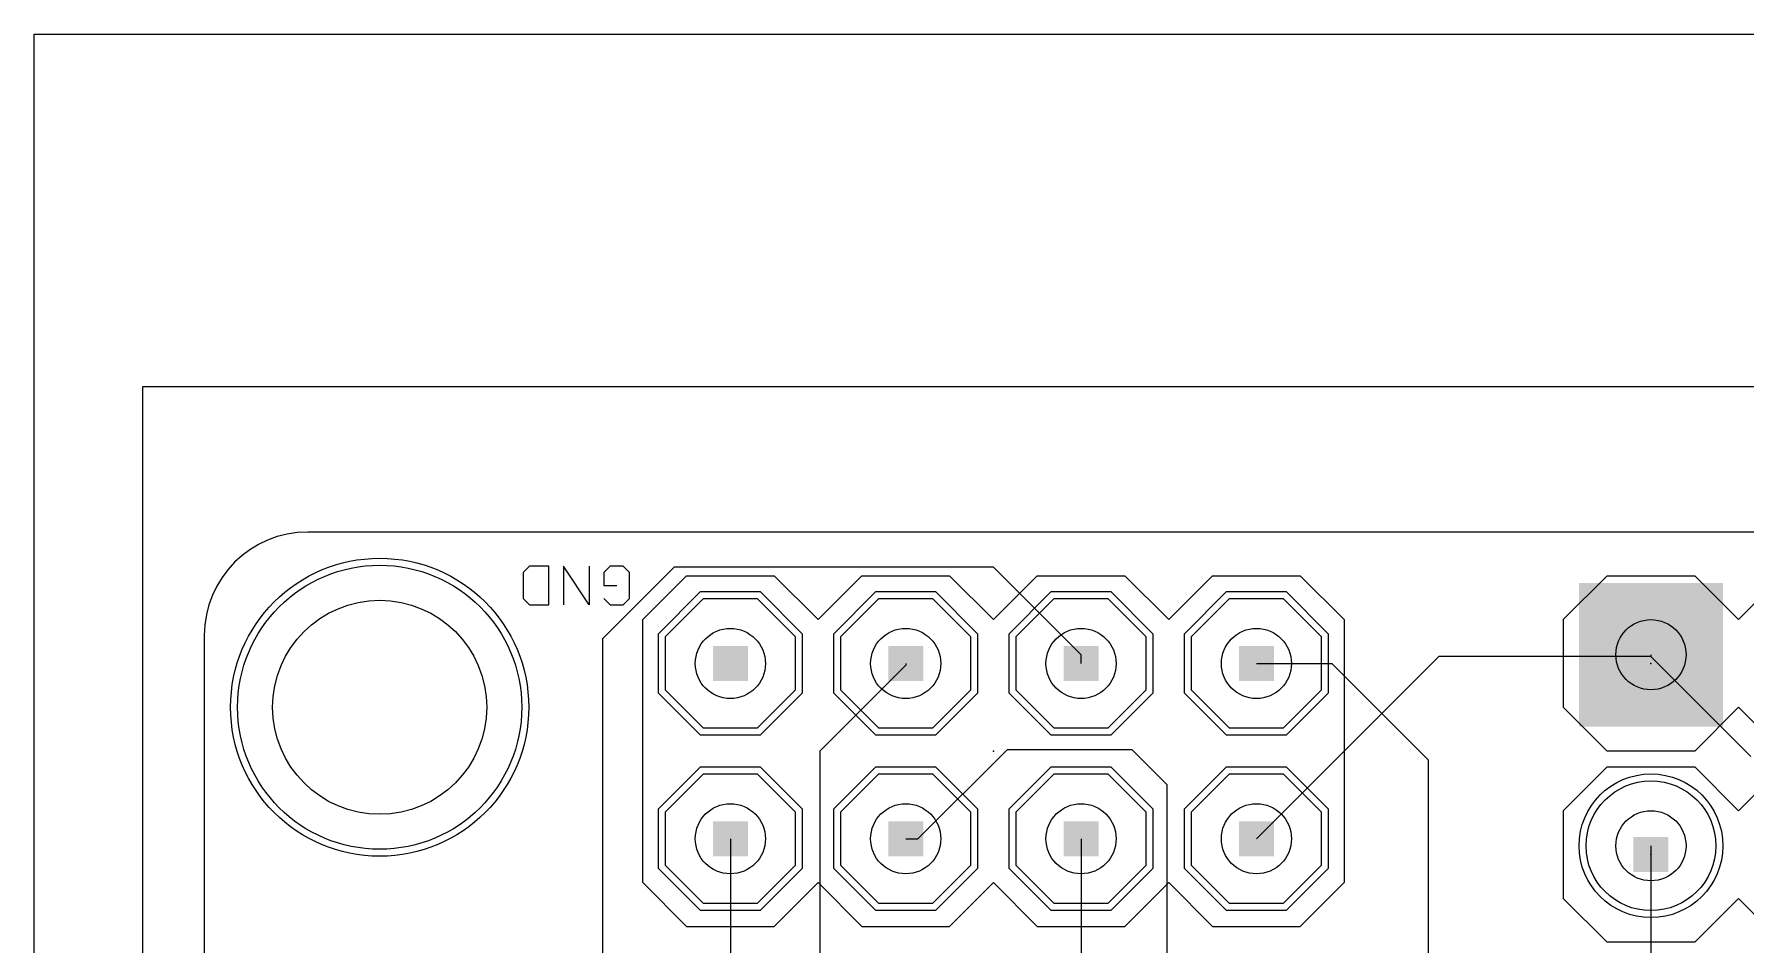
# Model space of a CAD drawing. Extents: x -2.5 to 58.7, y -2.3 to 56.7.
# Drawn here: x -2.46 to 22.33, y 43.55 to 56.74 of the extents above; entities that cross this region are included whole.
import ezdxf

# ---------------------------------------------------------------- set-up
doc = ezdxf.new("R2010")
doc.units = 0
for name, color, linetype in [('1', 22, 'CONTINUOUS'), ('16', 175, 'CONTINUOUS'), ('17', 82, 'CONTINUOUS'), ('18', 82, 'CONTINUOUS'), ('20', 7, 'CONTINUOUS'), ('21', 253, 'CONTINUOUS'), ('23', 7, 'CONTINUOUS'), ('25', 253, 'CONTINUOUS'), ('29', 253, 'CONTINUOUS'), ('30', 253, 'CONTINUOUS'), ('44', 253, 'CONTINUOUS'), ('51', 253, 'CONTINUOUS')]:
    doc.layers.add(name, color=color, linetype=linetype)

# ---------------------------------------------------------------- blocks, each defined once
blk = doc.blocks.new('RECT')
blk.add_solid([(-0.5, -0.5), (0.5, -0.5), (-0.5, 0.5), (0.5, 0.5)])
blk = doc.blocks.new('OCTAGONP')
blk.add_lwpolyline([(-0.5, -0.2071), (-0.5, 0.2071), (-0.2071, 0.5), (0.2071, 0.5), (0.5, 0.2071), (0.5, -0.2071), (0.2071, -0.5), (-0.2071, -0.5)], close=True)
blk = doc.blocks.new('SQUAREP')
blk.add_solid([(-0.5, -0.5), (0.5, -0.5), (-0.5, 0.5), (0.5, 0.5)])
blk = doc.blocks.new('ROUNDP')
blk.add_circle((0, 0), 0.5)
blk = doc.blocks.new('ROUNDV')
blk.add_circle((0, 0), 0.5)

msp = doc.modelspace()

# ---------------------------------------------------------------- linework, layer by layer
at = {"layer": '1'}
for p, q in [((-0.889, 51.6382), (58.7248, 51.6382)), ((-0.889, -1.0922), (-0.889, 51.6382)), ((6.8072, 49.022), (5.7658, 47.9806)), ((11.43, 49.022), (6.8072, 49.022)), ((12.7, 47.752), (11.43, 49.022)), ((5.7658, 47.9806), (5.7658, 43.434)), ((10.16, 47.625), (10.16, 47.5996)), ((12.7, 47.625), (12.7, 47.752)), ((15.24, 47.625), (16.3322, 47.625)), ((16.3322, 47.625), (17.7292, 46.228)), ((10.16, 47.5996), (8.9154, 46.355)), ((10.3378, 45.085), (11.6332, 46.3804)), ((11.6332, 46.3804), (13.4366, 46.3804)), ((13.4366, 46.3804), (13.9446, 45.8724)), ((8.9154, 46.355), (8.9154, 43.3324)), ((17.7292, 46.228), (17.7292, 42.672)), ((13.9446, 45.8724), (13.9446, 41.7068)), ((7.62, 45.085), (7.62, 43.0276)), ((10.16, 45.085), (10.3378, 45.085)), ((12.7, 45.085), (12.7, 42.1894))]:
    msp.add_line(p, q, dxfattribs=at)
at = {"layer": '16'}
for p, q in [((-2.4638, 56.7436), (51.3588, 56.7436)), ((-2.4638, -2.2606), (-2.4638, 56.7436)), ((17.8816, 47.7266), (15.24, 45.085)), ((20.955, 47.7266), (17.8816, 47.7266)), ((20.955, 47.752), (20.955, 47.7266)), ((20.955, 47.7266), (22.4028, 46.2788)), ((20.955, 44.9834), (20.955, 30.988))]:
    msp.add_line(p, q, dxfattribs=at)
at = {"layer": '20'}
for p, q in [((48.03, 49.53), (1.5, 49.53)), ((0, 48.03), (0, 1.5))]:
    msp.add_line(p, q, dxfattribs=at)
msp.add_arc((1.5, 48.03), 1.5, 90, 180, dxfattribs=at)
at = {"layer": '21'}
for p, q in [((6.35, 48.26), (6.985, 48.895)), ((6.985, 48.895), (8.255, 48.895)), ((8.255, 48.895), (8.89, 48.26)), ((8.89, 48.26), (9.525, 48.895)), ((9.525, 48.895), (10.795, 48.895)), ((10.795, 48.895), (11.43, 48.26)), ((11.43, 48.26), (12.065, 48.895)), ((12.065, 48.895), (13.335, 48.895)), ((13.335, 48.895), (13.97, 48.26)), ((13.97, 48.26), (14.605, 48.895)), ((14.605, 48.895), (15.875, 48.895)), ((15.875, 48.895), (16.51, 48.26)), ((20.32, 48.895), (19.685, 48.26)), ((20.32, 48.895), (21.59, 48.895)), ((21.59, 48.895), (22.225, 48.26)), ((22.225, 48.26), (22.86, 48.895)), ((6.35, 44.45), (6.35, 48.26)), ((16.51, 48.26), (16.51, 44.45)), ((19.685, 48.26), (19.685, 46.99)), ((19.685, 46.99), (20.32, 46.355)), ((22.225, 46.99), (21.59, 46.355)), ((22.86, 46.355), (22.225, 46.99)), ((20.32, 46.1264), (19.685, 45.4914)), ((21.59, 46.355), (20.32, 46.355)), ((20.32, 46.1264), (21.59, 46.1264)), ((21.59, 46.1264), (22.225, 45.4914)), ((22.225, 45.4914), (22.86, 46.1264)), ((19.685, 45.4914), (19.685, 44.2214)), ((6.35, 44.45), (6.985, 43.815)), ((8.255, 43.815), (8.89, 44.45)), ((8.89, 44.45), (9.525, 43.815)), ((10.795, 43.815), (11.43, 44.45)), ((11.43, 44.45), (12.065, 43.815)), ((13.335, 43.815), (13.97, 44.45)), ((13.97, 44.45), (14.605, 43.815)), ((15.875, 43.815), (16.51, 44.45)), ((19.685, 44.2214), (20.32, 43.5864)), ((22.225, 44.2214), (21.59, 43.5864)), ((22.86, 43.5864), (22.225, 44.2214)), ((6.985, 43.815), (8.255, 43.815)), ((9.525, 43.815), (10.795, 43.815)), ((12.065, 43.815), (13.335, 43.815)), ((14.605, 43.815), (15.875, 43.815)), ((21.59, 43.5864), (20.32, 43.5864))]:
    msp.add_line(p, q, dxfattribs=at)
at = {"layer": '23'}
for p in [(20.955, 47.625), (11.43, 46.355), (20.955, 44.8564)]:
    msp.add_point(p, dxfattribs=at)
at = {"layer": '25'}
for p, q in [((4.7105, 49.0347), (4.6173, 48.9415)), ((4.6173, 48.9415), (4.6173, 48.5686)), ((4.9901, 49.0347), (4.7105, 49.0347)), ((4.9901, 48.4754), (4.9901, 49.0347)), ((5.5748, 48.4754), (5.202, 49.0347)), ((5.202, 49.0347), (5.202, 48.4754)), ((5.5748, 49.0347), (5.5748, 48.4754)), ((5.8799, 49.0347), (5.7866, 48.9415)), ((5.7866, 48.9415), (5.7866, 48.7551)), ((6.0663, 49.0347), (5.8799, 49.0347)), ((6.1595, 48.9415), (6.0663, 49.0347)), ((6.1595, 48.5686), (6.1595, 48.9415)), ((5.7866, 48.7551), (5.9731, 48.7551)), ((4.6173, 48.5686), (4.7105, 48.4754)), ((4.7105, 48.4754), (4.9901, 48.4754)), ((5.7866, 48.5686), (5.8799, 48.4754)), ((5.8799, 48.4754), (6.0663, 48.4754)), ((6.0663, 48.4754), (6.1595, 48.5686))]:
    msp.add_line(p, q, dxfattribs=at)
at = {"layer": '44'}
for centre, radius in [((2.54, 46.99), 1.55), ((7.62, 47.625), 0.508), ((10.16, 47.625), 0.508), ((12.7, 47.625), 0.508), ((15.24, 47.625), 0.508), ((20.955, 47.752), 0.508), ((7.62, 45.085), 0.508), ((10.16, 45.085), 0.508), ((12.7, 45.085), 0.508), ((15.24, 45.085), 0.508), ((20.955, 44.9834), 0.508)]:
    msp.add_circle(centre, radius, dxfattribs=at)

# ---------------------------------------------------------------- block references
at = {"layer": '17', "xscale": 1.8796, "yscale": 1.8796, "rotation": 90}
for name, p in [('SQUAREP', (20.955, 47.752)), ('SQUAREP', (20.955, 47.752)), ('ROUNDP', (20.955, 44.9834)), ('ROUNDP', (20.955, 44.9834))]:
    msp.add_blockref(name, p, dxfattribs=at)
at = {"layer": '17', "xscale": 1.8796, "yscale": 1.8796}
for p in [(7.62, 47.625), (7.62, 47.625), (10.16, 47.625), (10.16, 47.625), (12.7, 47.625), (12.7, 47.625), (15.24, 47.625), (15.24, 47.625), (7.62, 45.085), (7.62, 45.085), (10.16, 45.085), (10.16, 45.085), (12.7, 45.085), (12.7, 45.085), (15.24, 45.085), (15.24, 45.085)]:
    msp.add_blockref('OCTAGONP', p, dxfattribs=at)
at = {"layer": '18', "xscale": 4.116, "yscale": 4.116}
msp.add_blockref('ROUNDV', (2.54, 46.99), dxfattribs=at)
msp.add_blockref('ROUNDV', (2.54, 46.99), dxfattribs=at)
at = {"layer": '29'}
for name, p, xscale, yscale in [('ROUNDV', (2.54, 46.99), 4.3192, 4.3192), ('OCTAGONP', (7.62, 47.625), 2.0828, 2.0828), ('OCTAGONP', (10.16, 47.625), 2.0828, 2.0828), ('OCTAGONP', (12.7, 47.625), 2.0828, 2.0828), ('OCTAGONP', (15.24, 47.625), 2.0828, 2.0828), ('OCTAGONP', (7.62, 45.085), 2.0828, 2.0828), ('OCTAGONP', (10.16, 45.085), 2.0828, 2.0828), ('OCTAGONP', (12.7, 45.085), 2.0828, 2.0828), ('OCTAGONP', (15.24, 45.085), 2.0828, 2.0828)]:
    msp.add_blockref(name, p, dxfattribs=dict(at, xscale=xscale, yscale=yscale))
at = {"layer": '29', "xscale": 2.0828, "yscale": 2.0828, "rotation": 90}
for name, p in [('SQUAREP', (20.955, 47.752)), ('ROUNDP', (20.955, 44.9834))]:
    msp.add_blockref(name, p, dxfattribs=at)
at = {"layer": '30'}
for name, p, xscale, yscale in [('ROUNDV', (2.54, 46.99), 4.3192, 4.3192), ('OCTAGONP', (7.62, 47.625), 2.0828, 2.0828), ('OCTAGONP', (10.16, 47.625), 2.0828, 2.0828), ('OCTAGONP', (12.7, 47.625), 2.0828, 2.0828), ('OCTAGONP', (15.24, 47.625), 2.0828, 2.0828), ('OCTAGONP', (7.62, 45.085), 2.0828, 2.0828), ('OCTAGONP', (10.16, 45.085), 2.0828, 2.0828), ('OCTAGONP', (12.7, 45.085), 2.0828, 2.0828), ('OCTAGONP', (15.24, 45.085), 2.0828, 2.0828)]:
    msp.add_blockref(name, p, dxfattribs=dict(at, xscale=xscale, yscale=yscale))
at = {"layer": '30', "xscale": 2.0828, "yscale": 2.0828, "rotation": 90}
for name, p in [('SQUAREP', (20.955, 47.752)), ('ROUNDP', (20.955, 44.9834))]:
    msp.add_blockref(name, p, dxfattribs=at)
at = {"layer": '51', "xscale": 0.508, "yscale": 0.508}
for p in [(7.62, 47.625), (10.16, 47.625), (12.7, 47.625), (15.24, 47.625), (20.955, 47.625), (7.62, 45.085), (10.16, 45.085), (12.7, 45.085), (15.24, 45.085), (20.955, 44.8564)]:
    msp.add_blockref('RECT', p, dxfattribs=at)

doc.saveas('drawing.dxf')
